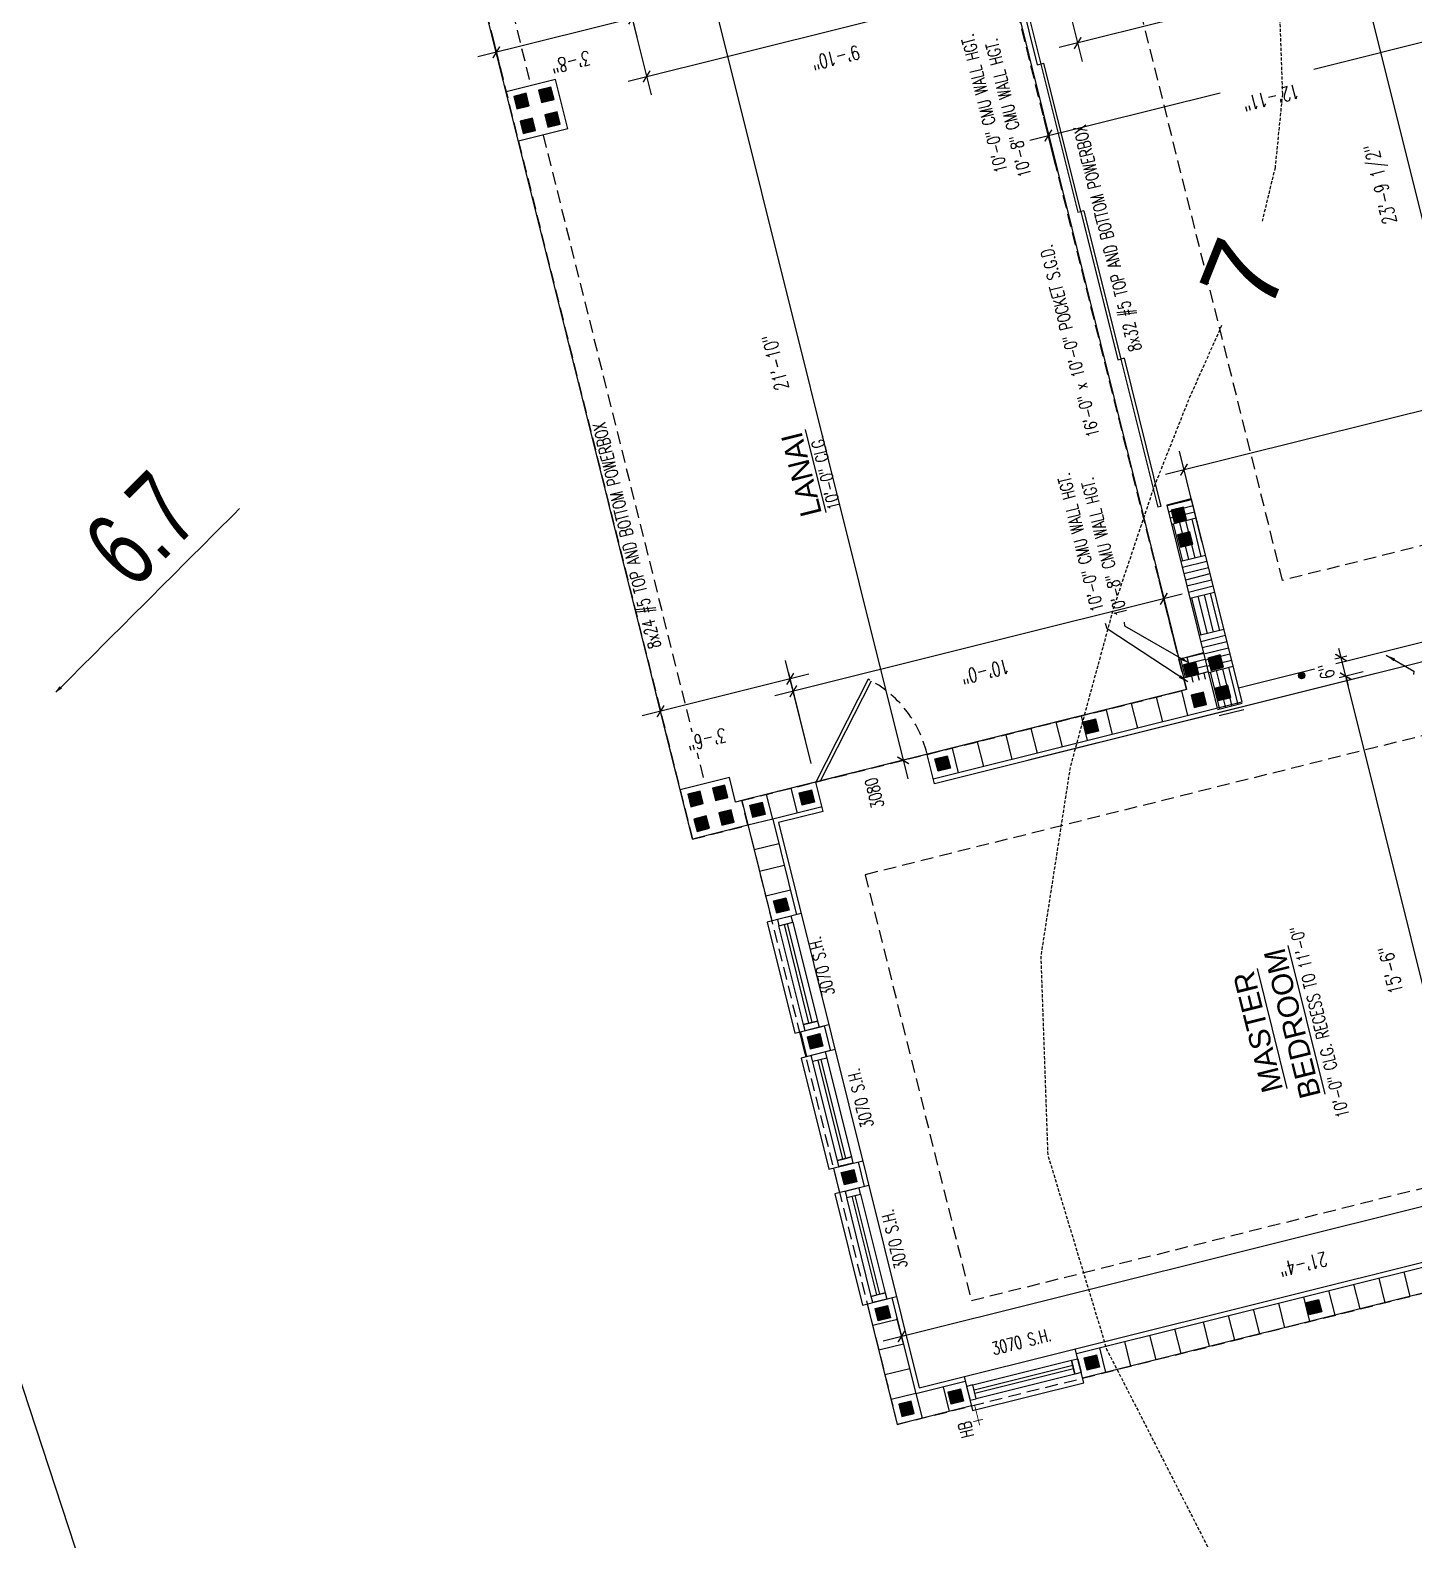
# Model space of a CAD drawing. Header units: inches. Extents: x -25328 to 8149, y -5530 to 4336.
# Drawn here: x -18442.4 to -18007.5, y 2126.3 to 2600.7 of the extents above; entities that cross this region are included whole.
import ezdxf
from ezdxf.enums import TextEntityAlignment as Align

# ---------------------------------------------------------------- set-up
doc = ezdxf.new("R2010")
doc.units = ezdxf.units.IN
doc.header["$LTSCALE"] = 16
doc.header["$MEASUREMENT"] = 0
doc.linetypes.add('HIDDEN', pattern=[0.375, 0.25, -0.125])
doc.layers.get('0').update_dxf_attribs({"linetype": 'CONTINUOUS'})
doc.layers.get('DEFPOINTS').update_dxf_attribs({"linetype": 'CONTINUOUS'})
doc.layers.add('AREA', color=7, linetype='HIDDEN', plot=False)
for name, color, linetype in [('B', 6, 'CONTINUOUS'), ('BLOCK', 8, 'CONTINUOUS'), ('CEILING', 8, 'CONTINUOUS'), ('CELLS', 165, 'CONTINUOUS'), ('CONC', 3, 'CONTINUOUS'), ('DIM', 5, 'CONTINUOUS'), ('DIMS', 5, 'CONTINUOUS'), ('DOORS', 1, 'CONTINUOUS'), ('DRY WALL', 8, 'CONTINUOUS'), ('EG_CONT-MNR', 21, 'HIDDEN'), ('PLUMBING', 4, 'CONTINUOUS'), ('REBAR', 1, 'CONTINUOUS'), ('TEXT', 11, 'CONTINUOUS'), ('TEXT ROOM', 3, 'CONTINUOUS'), ('TOPO', 30, 'CONTINUOUS'), ('WALLS EXT', 6, 'CONTINUOUS'), ('WALLS INT', 6, 'CONTINUOUS'), ('WINDOWS', 1, 'CONTINUOUS')]:
    doc.layers.add(name, color=color, linetype=linetype)
doc.styles.add('PAYTAS RM', font='romans.shx', dxfattribs={"width": 0.7, "height": 4.5})
doc.styles.add('PAYTS NOTES', font='romans.shx', dxfattribs={"width": 0.7, "height": 4.5})
doc.styles.get("Standard").update_dxf_attribs({"font": 'arial.ttf'})
doc.styles.add('TECHTXT', font='stylu.ttf', dxfattribs={"width": 0.7, "height": 2.1})
doc.styles.add('TEST', font='swissk.ttf', dxfattribs={"height": 4})
doc.dimstyles.new('DIM- PAYTAS', dxfattribs={"dimscale": 48, "dimtxt": 0.1, "dimasz": 0.0625, "dimexe": 0.125, "dimexo": 0.125, "dimgap": 0.125, "dimtad": 1, "dimdec": 1, "dimzin": 3, "dimdsep": 46, "dimlunit": 4, "dimtxsty": 'PAYTAS RM', "dimblk": 'ARCHTICK', "dimcen": 0.09, "dimdle": 0.125, "dimclrd": 5, "dimclre": 5, "dimclrt": 11, "dimadec": 0, "dimazin": 0, "dimtfac": 1, "dimtdec": 1, "dimtofl": 0, "dimtmove": 2, "dimatfit": 3, "dimfxl": 0, "dimfrac": 2, "dimtolj": 1, "dimtzin": 3, "dimarcsym": 0})
doc.dimstyles.new('TIES', dxfattribs={"dimscale": 3, "dimtxt": 0.7, "dimasz": 0.45, "dimexe": 0.175, "dimexo": 0.35, "dimgap": 0.1, "dimtad": 0, "dimzin": 0, "dimdsep": 46, "dimtxsty": 'TECHTXT', "dimblk": 'AR1', "dimcen": 0.35, "dimse1": 1, "dimse2": 1, "dimclrd": 256, "dimclre": 256, "dimclrt": 256, "dimaunit": 1, "dimadec": 3, "dimazin": 0, "dimtfac": 1, "dimtofl": 0, "dimtmove": 2, "dimatfit": 0, "dimldrblk": 'AR1', "dimfxl": 0, "dimtolj": 1, "dimtzin": 0, "dimlwd": -1, "dimlwe": 13, "dimarcsym": 0})

# ---------------------------------------------------------------- blocks, each defined once
blk = doc.blocks.new('AR1')
at = {"linetype": 'ByBlock', "lineweight": -2}
blk.add_line((-1, 0), (0, 0), dxfattribs=at)
for centre, radius, start, end in [((-0.22, 2.19), 2.19, 244.2254, 271.2824), ((-0.22, -2.19), 2.19, 88.7176, 115.7746), ((-1.25, 0), 0.251, 316.4507, 43.5493), ((-0.22, 2.19), 2.24, 249.0489, 257.1574), ((-0.22, -2.19), 2.24, 102.8426, 110.9511)]:
    blk.add_arc(centre, radius, start, end, dxfattribs=at)
blk = doc.blocks.new('CELL')
at = {"layer": 'CELLS', "linetype": 'Continuous'}
for p, q in [((-1.99, -1.89), (-1.99, 2.11)), ((-1.99, 2.11), (2.01, 2.11)), ((2.01, 2.11), (2.01, -1.89)), ((2.01, -1.89), (-1.99, -1.89))]:
    blk.add_line(p, q, dxfattribs=at)
for points in [[(-1.99, 2.11), (-1.99, -1.89), (2.01, 2.11), (-0.07, -1.89)], [(2.01, 2.11), (-0.07, -1.89), (2.01, -0.79), (1.71, -1.89)], [(2.01, -0.79), (1.71, -1.89), (2.01, -1.89)]]:
    blk.add_solid(points, dxfattribs=at)
blk = doc.blocks.new('_ArchTick')
at = {"color": 0, "linetype": 'ByBlock', "const_width": 0.15}
blk.add_lwpolyline([(-0.5, -0.5), (0.5, 0.5)], dxfattribs=at)
blk = doc.blocks.new('*D450')
at = {"layer": 'DEFPOINTS', "color": 0, "transparency": 16777216}
for p in [(-25116.61, 3509.4), (-25087.21, 3509.4), (-25110.83, 3389.39)]:
    blk.add_point(p, dxfattribs=at)
at = {"layer": 'DIM', "color": 5, "lineweight": -2, "transparency": 16777216}
for p, q in [((-25087.21, 3383.39), (-25087.21, 3515.4)), ((-25110.61, 3509.4), (-25081.21, 3509.4)), ((-25104.83, 3389.39), (-25081.21, 3389.39))]:
    blk.add_line(p, q, dxfattribs=at)
at = {"layer": 'DIM', "color": 5, "lineweight": -2, "transparency": 16777216, "xscale": 3, "yscale": 3, "zscale": 3}
for p, rotation in [((-25087.21, 3509.4), 90), ((-25087.21, 3389.39), 270)]:
    blk.add_blockref('_ArchTick', p, dxfattribs=dict(at, rotation=rotation))
at = {"layer": 'DIM', "color": 11, "transparency": 16777216, "insert": (-25095.89, 3449.39), "char_height": 4.5, "attachment_point": 5, "rotation": 90, "style": 'PAYTAS RM'}
blk.add_mtext('\\A1;10\'-0"', dxfattribs=at)
blk = doc.blocks.new('*D459')
at = {"layer": 'DEFPOINTS', "color": 0, "transparency": 16777216}
for p in [(-25310.61, 3348.03), (-25124.61, 3339.77), (-25124.61, 3339.77)]:
    blk.add_point(p, dxfattribs=at)
at = {"layer": 'DIMS', "color": 5, "lineweight": -2, "transparency": 16777216}
for p, q in [((-25316.61, 3339.77), (-25118.61, 3339.77)), ((-25310.61, 3342.03), (-25310.61, 3333.77))]:
    blk.add_line(p, q, dxfattribs=at)
at = {"layer": 'DIMS', "color": 5, "lineweight": -2, "transparency": 16777216, "xscale": 3, "yscale": 3, "zscale": 3, "rotation": 180}
blk.add_blockref('_ArchTick', (-25310.61, 3339.77), dxfattribs=at)
at = {"layer": 'DIMS', "color": 5, "lineweight": -2, "transparency": 16777216, "xscale": 3, "yscale": 3, "zscale": 3}
blk.add_blockref('_ArchTick', (-25124.61, 3339.77), dxfattribs=at)
at = {"layer": 'DIMS', "color": 11, "transparency": 16777216, "insert": (-25217.61, 3348.45), "char_height": 4.5, "attachment_point": 5, "style": 'PAYTAS RM'}
blk.add_mtext('\\A1;15\'-6"', dxfattribs=at)
blk = doc.blocks.new('*D496')
at = {"layer": 'DEFPOINTS', "color": 0, "transparency": 16777216}
for p in [(-25116.61, 3481.17), (-24854.61, 3449.4), (-25116.61, 3434.62)]:
    blk.add_point(p, dxfattribs=at)
at = {"layer": 'DIM', "color": 5, "lineweight": -2, "transparency": 16777216}
for p, q in [((-25116.61, 3440.62), (-25116.61, 3487.17)), ((-24854.61, 3455.4), (-24854.61, 3487.17)), ((-24848.61, 3481.17), (-25122.61, 3481.17))]:
    blk.add_line(p, q, dxfattribs=at)
at = {"layer": 'DIM', "color": 5, "lineweight": -2, "transparency": 16777216, "xscale": 3, "yscale": 3, "zscale": 3, "rotation": 180}
blk.add_blockref('_ArchTick', (-25116.61, 3481.17), dxfattribs=at)
at = {"layer": 'DIM', "color": 5, "lineweight": -2, "transparency": 16777216, "xscale": 3, "yscale": 3, "zscale": 3}
blk.add_blockref('_ArchTick', (-24854.61, 3481.17), dxfattribs=at)
at = {"layer": 'DIM', "color": 11, "transparency": 16777216, "insert": (-24985.61, 3489.85), "char_height": 4.5, "attachment_point": 5, "style": 'PAYTAS RM', "bg_fill": 3, "box_fill_scale": 1.25, "bg_fill_color": 256, "bg_fill_true_color": 13158600, "bg_fill_transparency": 0}
blk.add_mtext('\\A1;21\'-10"', dxfattribs=at)
blk = doc.blocks.new('*D480')
at = {"layer": 'DEFPOINTS', "color": 0, "transparency": 16777216}
for p in [(-25109.95, 3551.4), (-25083.21, 3551.4), (-25116.61, 3509.4)]:
    blk.add_point(p, dxfattribs=at)
at = {"layer": 'DIM', "color": 5, "lineweight": -2, "transparency": 16777216}
for p, q in [((-25083.21, 3503.4), (-25083.21, 3557.4)), ((-25103.95, 3551.4), (-25077.21, 3551.4)), ((-25110.61, 3509.4), (-25077.21, 3509.4))]:
    blk.add_line(p, q, dxfattribs=at)
at = {"layer": 'DIM', "color": 5, "lineweight": -2, "transparency": 16777216, "xscale": 3, "yscale": 3, "zscale": 3}
for p, rotation in [((-25083.21, 3551.4), 90), ((-25083.21, 3509.4), 270)]:
    blk.add_blockref('_ArchTick', p, dxfattribs=dict(at, rotation=rotation))
at = {"layer": 'DIM', "color": 11, "transparency": 16777216, "insert": (-25095.3, 3539.4), "char_height": 4.5, "attachment_point": 5, "rotation": 90, "style": 'PAYTAS RM', "bg_fill": 3, "box_fill_scale": 1.25, "bg_fill_color": 256, "bg_fill_true_color": 13158600, "bg_fill_transparency": 0}
blk.add_mtext('\\A1;3\'-6"', dxfattribs=at)
blk = doc.blocks.new('*D485')
at = {"layer": 'CONC', "color": 5, "lineweight": -2, "transparency": 16777216}
for p, q in [((-24937.19, 3395.39), (-24937.19, 3333.73)), ((-24946.63, 3389.39), (-24931.19, 3389.39)), ((-24937.19, 3228.38), (-24937.19, 3303.43)), ((-24940.84, 3234.38), (-24931.19, 3234.38))]:
    blk.add_line(p, q, dxfattribs=at)
at = {"layer": 'DEFPOINTS', "color": 0, "transparency": 16777216}
for p in [(-24952.63, 3389.39), (-24937.19, 3389.39), (-24946.84, 3234.38)]:
    blk.add_point(p, dxfattribs=at)
at = {"layer": 'CONC', "color": 5, "lineweight": -2, "transparency": 16777216, "xscale": 3, "yscale": 3, "zscale": 3}
for p, rotation in [((-24937.19, 3389.39), 90), ((-24937.19, 3234.38), 270)]:
    blk.add_blockref('_ArchTick', p, dxfattribs=dict(at, rotation=rotation))
at = {"layer": 'CONC', "color": 11, "transparency": 16777216, "insert": (-24942.67, 3318.58), "char_height": 4.5, "attachment_point": 5, "rotation": 90, "style": 'PAYTAS RM'}
blk.add_mtext('\\A1;12\'-11"', dxfattribs=at)
blk = doc.blocks.new('*D486')
at = {"layer": 'DEFPOINTS', "color": 0, "transparency": 16777216}
for p in [(-25300.11, 3525.4), (-25300.11, 3269.4), (-25292.08, 3269.4)]:
    blk.add_point(p, dxfattribs=at)
at = {"layer": 'DIM', "color": 5, "lineweight": -2, "transparency": 16777216}
for p, q in [((-25292.08, 3531.4), (-25292.08, 3263.4)), ((-25294.11, 3525.4), (-25286.08, 3525.4)), ((-25294.11, 3269.4), (-25286.08, 3269.4))]:
    blk.add_line(p, q, dxfattribs=at)
at = {"layer": 'DIM', "color": 5, "lineweight": -2, "transparency": 16777216, "xscale": 3, "yscale": 3, "zscale": 3}
for p, rotation in [((-25292.08, 3525.4), 90), ((-25292.08, 3269.4), 270)]:
    blk.add_blockref('_ArchTick', p, dxfattribs=dict(at, rotation=rotation))
at = {"layer": 'DIM', "color": 11, "transparency": 16777216, "insert": (-25300.76, 3397.4), "char_height": 4.5, "attachment_point": 5, "rotation": 90, "style": 'PAYTAS RM', "bg_fill": 3, "box_fill_scale": 1.25, "bg_fill_color": 256, "bg_fill_true_color": 13158600, "bg_fill_transparency": 0}
blk.add_mtext('\\A1;21\'-4"', dxfattribs=at)
blk = doc.blocks.new('*D476')
at = {"layer": 'DEFPOINTS', "color": 0, "transparency": 16777216}
for p in [(-25118.61, 3331.93), (-25124.61, 3328.11)]:
    blk.add_point(p, dxfattribs=at)
at = {"layer": 'DIM', "color": 5, "lineweight": -2, "transparency": 16777216}
for p, q in [((-25124.61, 3334.11), (-25124.61, 3345.77)), ((-25118.61, 3337.93), (-25118.61, 3345.77)), ((-25124.61, 3339.77), (-25127.61, 3339.77)), ((-25118.61, 3339.77), (-25115.61, 3339.77))]:
    blk.add_line(p, q, dxfattribs=at)
at = {"layer": 'DIM', "color": 11, "transparency": 16777216, "insert": (-25121.61, 3345.28), "char_height": 4.5, "attachment_point": 5, "style": 'PAYTAS RM', "bg_fill": 3, "box_fill_scale": 1.25, "bg_fill_color": 256, "bg_fill_true_color": 13158600, "bg_fill_transparency": 0}
blk.add_mtext('\\A1;6"', dxfattribs=at)
at = {"layer": 'DEFPOINTS', "color": 0, "transparency": 16777216}
blk.add_point((-25118.61, 3339.77), dxfattribs=at)
at = {"layer": 'DIM', "color": 5, "lineweight": -2, "transparency": 16777216, "xscale": 3, "yscale": 3, "zscale": 3}
blk.add_blockref('_ArchTick', (-25124.61, 3339.77), dxfattribs=at)
at = {"layer": 'DIM', "color": 5, "lineweight": -2, "transparency": 16777216, "xscale": 3, "yscale": 3, "zscale": 3, "rotation": 180}
blk.add_blockref('_ArchTick', (-25118.61, 3339.77), dxfattribs=at)
blk = doc.blocks.new('*D493')
at = {"layer": 'DEFPOINTS', "color": 0, "transparency": 16777216}
for p in [(-24854.46, 3507.4), (-24888.62, 3389.19), (-24882.77, 3389.19)]:
    blk.add_point(p, dxfattribs=at)
at = {"layer": 'WALLS INT', "color": 5, "lineweight": -2, "transparency": 16777216}
for p, q in [((-24888.62, 3513.4), (-24888.62, 3383.19)), ((-24860.46, 3507.4), (-24894.62, 3507.4)), ((-24888.77, 3389.19), (-24894.62, 3389.19))]:
    blk.add_line(p, q, dxfattribs=at)
at = {"layer": 'WALLS INT', "color": 5, "lineweight": -2, "transparency": 16777216, "xscale": 3, "yscale": 3, "zscale": 3}
for p, rotation in [((-24888.62, 3507.4), 90), ((-24888.62, 3389.19), 270)]:
    blk.add_blockref('_ArchTick', p, dxfattribs=dict(at, rotation=rotation))
at = {"layer": 'WALLS INT', "color": 11, "transparency": 16777216, "insert": (-24897.3, 3448.29), "char_height": 4.5, "attachment_point": 5, "rotation": 90, "style": 'PAYTAS RM', "bg_fill": 3, "box_fill_scale": 1.25, "bg_fill_color": 256, "bg_fill_true_color": 13158600, "bg_fill_transparency": 0}
blk.add_mtext('\\A1;9\'-10"', dxfattribs=at)
blk = doc.blocks.new('*D492')
at = {"layer": 'DEFPOINTS', "color": 0, "transparency": 16777216}
for p in [(-24869.83, 3551.4), (-24857.39, 3551.4), (-24854.46, 3507.4)]:
    blk.add_point(p, dxfattribs=at)
at = {"layer": 'WALLS INT', "color": 5, "lineweight": -2, "transparency": 16777216}
for p, q in [((-24869.83, 3501.4), (-24869.83, 3557.4)), ((-24863.39, 3551.4), (-24875.83, 3551.4)), ((-24860.46, 3507.4), (-24875.83, 3507.4))]:
    blk.add_line(p, q, dxfattribs=at)
at = {"layer": 'WALLS INT', "color": 5, "lineweight": -2, "transparency": 16777216, "xscale": 3, "yscale": 3, "zscale": 3}
for p, rotation in [((-24869.83, 3551.4), 90), ((-24869.83, 3507.4), 270)]:
    blk.add_blockref('_ArchTick', p, dxfattribs=dict(at, rotation=rotation))
at = {"layer": 'WALLS INT', "color": 11, "transparency": 16777216, "insert": (-24878.51, 3529.4), "char_height": 4.5, "attachment_point": 5, "rotation": 90, "style": 'PAYTAS RM', "bg_fill": 3, "box_fill_scale": 1.25, "bg_fill_color": 256, "bg_fill_true_color": 13158600, "bg_fill_transparency": 0}
blk.add_mtext('\\A1;3\'-8"', dxfattribs=at)
blk = doc.blocks.new('*D517')
at = {"layer": 'DEFPOINTS', "color": 0, "transparency": 16777216}
for p in [(-25120.11, 3313.72), (-24834.48, 3292.64), (-24834.48, 3281.65)]:
    blk.add_point(p, dxfattribs=at)
at = {"layer": 'WALLS INT', "color": 5, "lineweight": -2, "transparency": 16777216}
for p, q in [((-25120.11, 3307.72), (-25120.11, 3275.65)), ((-24834.48, 3286.64), (-24834.48, 3275.65)), ((-25126.11, 3281.65), (-24828.48, 3281.65))]:
    blk.add_line(p, q, dxfattribs=at)
at = {"layer": 'WALLS INT', "color": 5, "lineweight": -2, "transparency": 16777216, "xscale": 3, "yscale": 3, "zscale": 3, "rotation": 180}
blk.add_blockref('_ArchTick', (-25120.11, 3281.65), dxfattribs=at)
at = {"layer": 'WALLS INT', "color": 5, "lineweight": -2, "transparency": 16777216, "xscale": 3, "yscale": 3, "zscale": 3}
blk.add_blockref('_ArchTick', (-24834.48, 3281.65), dxfattribs=at)
at = {"layer": 'WALLS INT', "color": 11, "transparency": 16777216, "insert": (-24977.29, 3291.08), "char_height": 4.5, "attachment_point": 5, "style": 'PAYTAS RM', "bg_fill": 3, "box_fill_scale": 1.25, "bg_fill_color": 256, "bg_fill_true_color": 13158600, "bg_fill_transparency": 0}
blk.add_mtext('\\A1;23\'-9 1/2"', dxfattribs=at)
blk = doc.blocks.new('*D518')
at = {"layer": 'DEFPOINTS', "color": 0, "transparency": 16777216}
for p in [(-25078.58, 3373.4), (-25096.02, 3099.4), (-25049.36, 3099.4)]:
    blk.add_point(p, dxfattribs=at)
at = {"layer": 'WALLS INT', "color": 5, "lineweight": -2, "transparency": 16777216}
for p, q in [((-25049.36, 3379.4), (-25049.36, 3093.4)), ((-25072.58, 3373.4), (-25043.36, 3373.4)), ((-25090.02, 3099.4), (-25043.36, 3099.4))]:
    blk.add_line(p, q, dxfattribs=at)
at = {"layer": 'WALLS INT', "color": 5, "lineweight": -2, "transparency": 16777216, "xscale": 3, "yscale": 3, "zscale": 3}
for p, rotation in [((-25049.36, 3373.4), 90), ((-25049.36, 3099.4), 270)]:
    blk.add_blockref('_ArchTick', p, dxfattribs=dict(at, rotation=rotation))
at = {"layer": 'WALLS INT', "color": 11, "transparency": 16777216, "insert": (-25058.03, 3236.4), "char_height": 4.5, "attachment_point": 5, "rotation": 90, "style": 'PAYTAS RM', "bg_fill": 3, "box_fill_scale": 1.25, "bg_fill_color": 256, "bg_fill_true_color": 13158600, "bg_fill_transparency": 0}
blk.add_mtext('\\A1;22\'-10"', dxfattribs=at)
blk = doc.blocks.new('*D520')
at = {"layer": 'DEFPOINTS', "color": 0, "transparency": 16777216}
for p in [(-24911.21, 3373.4), (-24856.83, 3373.4), (-24846.53, 3099.4)]:
    blk.add_point(p, dxfattribs=at)
at = {"layer": 'WALLS INT', "color": 5, "lineweight": -2, "transparency": 16777216}
for p, q in [((-24911.21, 3093.4), (-24911.21, 3379.4)), ((-24862.83, 3373.4), (-24917.21, 3373.4)), ((-24852.53, 3099.4), (-24917.21, 3099.4))]:
    blk.add_line(p, q, dxfattribs=at)
at = {"layer": 'WALLS INT', "color": 5, "lineweight": -2, "transparency": 16777216, "xscale": 3, "yscale": 3, "zscale": 3}
for p, rotation in [((-24911.21, 3373.4), 90), ((-24911.21, 3099.4), 270)]:
    blk.add_blockref('_ArchTick', p, dxfattribs=dict(at, rotation=rotation))
at = {"layer": 'WALLS INT', "color": 11, "transparency": 16777216, "insert": (-24919.89, 3236.4), "char_height": 4.5, "attachment_point": 5, "rotation": 90, "style": 'PAYTAS RM', "bg_fill": 3, "box_fill_scale": 1.25, "bg_fill_color": 256, "bg_fill_true_color": 13158600, "bg_fill_transparency": 0}
blk.add_mtext('\\A1;22\'-10"', dxfattribs=at)
blk = doc.blocks.new('A$Cbfb5cab8')
at = {"layer": 'DIM'}
h = blk.add_hatch(dxfattribs=at)
h.set_pattern_fill('AR-PARQ1', color=256)
h.set_pattern_definition([(90, (4599.686, -1495.694), (-12, 12), [12, -12]), (90, (4601.686, -1495.694), (-12, 12), [12, -12]), (90, (4603.686, -1495.694), (-12, 12), [12, -12]), (90, (4605.686, -1495.694), (-12, 12), [12, -12]), (90, (4607.686, -1495.694), (-12, 12), [12, -12]), (90, (4609.686, -1495.694), (-12, 12), [12, -12]), (90, (4611.686, -1495.694), (-12, 12), [12, -12]), (0, (4599.686, -1483.694), (12, -12), [12, -12]), (0, (4599.686, -1481.694), (12, -12), [12, -12]), (0, (4599.686, -1479.694), (12, -12), [12, -12]), (0, (4599.686, -1477.694), (12, -12), [12, -12]), (0, (4599.686, -1475.694), (12, -12), [12, -12]), (0, (4599.686, -1473.694), (12, -12), [12, -12]), (0, (4599.686, -1471.694), (12, -12), [12, -12])])
h.paths.add_polyline_path([(226.85, 920.11), (234.85, 920.1), (234.85, 912.1), (226.85, 912.11)])
h.paths.add_polyline_path([(232.81, 915.1), (232.81, 919.1), (228.81, 919.1), (228.81, 915.1)], flags=16)
h = blk.add_hatch(dxfattribs=at)
h.set_pattern_fill('AR-PARQ1', color=256)
h.set_pattern_definition([(90, (4599.465, -1497.681), (-12, 12), [12, -12]), (90, (4601.465, -1497.681), (-12, 12), [12, -12]), (90, (4603.465, -1497.681), (-12, 12), [12, -12]), (90, (4605.465, -1497.681), (-12, 12), [12, -12]), (90, (4607.465, -1497.681), (-12, 12), [12, -12]), (90, (4609.465, -1497.681), (-12, 12), [12, -12]), (90, (4611.465, -1497.681), (-12, 12), [12, -12]), (0, (4599.465, -1485.681), (12, -12), [12, -12]), (0, (4599.465, -1483.681), (12, -12), [12, -12]), (0, (4599.465, -1481.681), (12, -12), [12, -12]), (0, (4599.465, -1479.681), (12, -12), [12, -12]), (0, (4599.465, -1477.681), (12, -12), [12, -12]), (0, (4599.465, -1475.681), (12, -12), [12, -12]), (0, (4599.465, -1473.681), (12, -12), [12, -12])])
h.paths.add_polyline_path([(213.07, 912.12), (213.07, 904.13), (282.83, 904.13), (282.85, 912.06)])
at = {"layer": 'REBAR'}
blk.add_hatch(color=256, dxfattribs=at).paths.add_polyline_path([(221.63, 883.91, 1), (219.63, 883.91, 1)])
at = {"layer": 'BLOCK'}
for p, q in [((31.07, 1056.13), (31.07, 1064.13)), ((39.07, 1056.13), (39.07, 1064.13)), ((194.07, 1056.13), (194.07, 1064.13)), ((202.07, 1056.13), (202.07, 1064.13)), ((209.07, 1056.13), (209.07, 1064.13)), ((217.07, 1056.13), (217.07, 1064.13)), ((31.07, 1056.13), (23.07, 1056.13)), ((31.07, 1047.3), (23.07, 1047.3)), ((31.07, 996.69), (23.07, 996.69)), ((31.07, 988.57), (23.07, 988.57)), ((31.07, 980.44), (23.07, 980.44)), ((31.07, 972.32), (23.07, 972.32)), ((31.07, 963.08), (23.07, 963.08)), ((225.07, 962.38), (217.07, 962.38)), ((31.07, 954.95), (23.07, 954.95)), ((225.07, 954.26), (217.07, 954.26)), ((31.07, 946.83), (23.07, 946.83)), ((225.07, 946.13), (217.07, 946.13)), ((31.07, 938.7), (23.07, 938.7)), ((225.07, 938.01), (217.07, 938.01)), ((31.07, 930.58), (23.07, 930.58)), ((225.07, 929.88), (217.07, 929.88)), ((31.07, 922.45), (23.07, 922.45)), ((225.07, 921.76), (217.07, 921.76)), ((31.07, 914.33), (23.07, 914.33)), ((31.07, 906.2), (23.07, 906.2)), ((31.07, 898.08), (23.07, 898.08))]:
    blk.add_line(p, q, dxfattribs=at)
at = {"layer": 'CEILING', "linetype": 'HIDDEN'}
for p, q in [((443.07, 1074.13), (233.07, 1074.13)), ((747.07, 1074.13), (459.07, 1074.13)), ((193.07, 1032.13), (55.07, 1032.13)), ((55.07, 824.13), (55.07, 1032.13)), ((193.07, 824.13), (193.07, 1032.13)), ((251.07, 690.18), (251.07, 882.5)), ((251.07, 882.5), (459.07, 882.5))]:
    blk.add_line(p, q, dxfattribs=at)
at = {"layer": 'CONC'}
for p, q in [((217.07, 1082.13), (803.07, 1082.13)), ((225.07, 1066.13), (233.07, 1066.13))]:
    blk.add_line(p, q, dxfattribs=at)
at = {"layer": 'DIM'}
blk.add_line((282.85, 913.96), (282.85, 914.96), dxfattribs=at)
at = {"layer": 'DOORS'}
for p, q in [((378.85, 915.96), (330.85, 915.96)), ((330.85, 915.96), (330.85, 914.96)), ((378.85, 916.96), (378.85, 915.96)), ((426.85, 916.96), (378.85, 916.96)), ((378.85, 915.96), (426.85, 915.96)), ((378.85, 914.96), (378.85, 915.96)), ((474.85, 918.11), (426.85, 918.11)), ((426.85, 918.11), (426.85, 915.96)), ((474.85, 916.96), (426.85, 916.96)), ((330.85, 914.96), (282.85, 914.96)), ((330.85, 913.96), (282.85, 913.96)), ((330.85, 913.96), (330.85, 914.96)), ((378.85, 914.96), (330.85, 914.96))]:
    blk.add_line(p, q, dxfattribs=at)
at = {"layer": 'DRY WALL'}
for p, q in [((215.57, 1054.63), (32.57, 1054.63)), ((32.57, 1054.63), (32.57, 800.13))]:
    blk.add_line(p, q, dxfattribs=at)
at = {"layer": 'PLUMBING', "const_width": 0.25}
for points in [[(23.07, 1039.1), (16.52, 1039.1)], [(18.1, 1040.8), (18.1, 1037.64)]]:
    blk.add_lwpolyline(points, dxfattribs=at)
at = {"layer": 'REBAR'}
blk.add_circle((220.63, 883.91), 1, dxfattribs=at)
at = {"layer": 'WALLS EXT'}
for p, q in [((443.07, 1066.13), (443.07, 1082.13)), ((459.07, 1066.13), (459.07, 1082.13)), ((62.07, 1064.13), (23.07, 1064.13)), ((23.07, 1040.13), (23.07, 1064.13)), ((106.07, 1064.13), (98.07, 1064.13)), ((150.07, 1064.13), (142.07, 1064.13)), ((150.07, 1063.87), (142.07, 1063.87)), ((225.07, 1064.13), (186.07, 1064.13)), ((443.07, 1066.13), (459.07, 1066.13)), ((62.07, 1056.13), (31.07, 1056.13)), ((31.07, 1056.13), (31.07, 1040.13)), ((62.07, 1056.13), (31.07, 1056.13)), ((106.07, 1056.13), (98.07, 1056.13)), ((150.07, 1056.13), (142.07, 1056.13)), ((217.07, 1056.13), (186.07, 1056.13)), ((23.07, 876.91), (23.07, 1004.13)), ((31.07, 1004.13), (31.07, 876.91))]:
    blk.add_line(p, q, dxfattribs=at)
at = {"layer": 'WALLS INT'}
for p, q in [((217.07, 1064.13), (217.07, 1082.13)), ((225.07, 920.11), (225.07, 1064.13)), ((215.57, 1040.13), (215.57, 1054.63)), ((217.07, 1040.13), (217.07, 1056.13)), ((215.57, 800.13), (215.57, 1004.13)), ((217.07, 904.13), (217.07, 1004.13)), ((215.57, 800.13), (215.57, 973.64)), ((486.85, 919.9), (225.07, 920.11)), ((234.96, 912.12), (234.85, 920.11)), ((282.85, 912.06), (217.07, 912.12)), ((282.83, 904.13), (282.83, 912.06)), ((282.83, 904.13), (217.07, 904.13)), ((221.57, 664.13), (221.57, 904.13))]:
    blk.add_line(p, q, dxfattribs=at)
at = {"layer": 'WINDOWS'}
for p, q in [((62.07, 1057.83), (62.07, 1062.33)), ((62.07, 1062.33), (64.07, 1062.33)), ((64.07, 1057.83), (62.07, 1057.83)), ((64.07, 1062.33), (96.07, 1062.33)), ((64.07, 1062.33), (64.07, 1060.08)), ((64.07, 1057.83), (64.07, 1062.33)), ((64.07, 1060.58), (96.07, 1060.58)), ((64.07, 1060.08), (64.07, 1057.83)), ((64.07, 1059.58), (96.07, 1059.58)), ((96.07, 1057.83), (64.07, 1057.83)), ((96.07, 1062.33), (96.07, 1057.83)), ((98.07, 1062.33), (96.07, 1062.33)), ((96.07, 1062.33), (96.07, 1057.83)), ((96.07, 1060.08), (96.07, 1057.83)), ((96.07, 1057.83), (98.07, 1057.83)), ((98.07, 1057.83), (98.07, 1062.33)), ((98.07, 1057.83), (98.07, 1062.33)), ((106.07, 1057.83), (106.07, 1062.33)), ((106.07, 1062.33), (108.07, 1062.33)), ((108.07, 1057.83), (106.07, 1057.83)), ((108.07, 1062.33), (142.07, 1062.33)), ((108.07, 1062.33), (108.07, 1060.08)), ((108.07, 1057.83), (108.07, 1062.33)), ((108.07, 1060.58), (140.07, 1060.58)), ((108.07, 1060.08), (108.07, 1057.83)), ((108.07, 1059.58), (140.07, 1059.58)), ((142.07, 1057.83), (108.07, 1057.83)), ((140.07, 1057.83), (140.07, 1062.33)), ((142.07, 1054.63), (142.07, 1062.33)), ((150.07, 1062.33), (152.07, 1062.33)), ((150.07, 1062.33), (152.07, 1062.33)), ((150.07, 1057.83), (150.07, 1062.33)), ((150.07, 1054.63), (150.07, 1062.33)), ((150.07, 1062.33), (152.07, 1062.33)), ((152.07, 1057.83), (150.07, 1057.83)), ((152.07, 1057.83), (150.07, 1057.83)), ((152.07, 1057.83), (150.07, 1057.83)), ((152.07, 1062.33), (152.07, 1057.83)), ((152.07, 1062.33), (152.07, 1057.83)), ((152.07, 1062.33), (184.07, 1062.33)), ((152.07, 1062.33), (152.07, 1060.08)), ((152.07, 1057.83), (152.07, 1062.33)), ((152.07, 1060.58), (184.07, 1060.58)), ((152.07, 1060.08), (152.07, 1057.83)), ((152.07, 1060.08), (152.07, 1057.83)), ((152.07, 1059.58), (184.07, 1059.58)), ((184.07, 1057.83), (152.07, 1057.83)), ((184.07, 1062.33), (184.07, 1057.83)), ((186.07, 1062.33), (184.07, 1062.33)), ((184.07, 1062.33), (184.07, 1057.83)), ((184.07, 1060.08), (184.07, 1057.83)), ((184.07, 1057.83), (186.07, 1057.83)), ((186.07, 1057.83), (186.07, 1062.33)), ((29.37, 1040.13), (24.87, 1040.13)), ((24.87, 1040.13), (24.87, 1038.13)), ((29.37, 1040.13), (24.87, 1040.13)), ((29.37, 1038.13), (29.37, 1040.13)), ((24.87, 1006.13), (24.87, 1038.13)), ((24.87, 1038.13), (29.37, 1038.13)), ((24.87, 1038.13), (29.37, 1038.13)), ((26.62, 1006.13), (26.62, 1038.13)), ((27.12, 1038.13), (29.37, 1038.13)), ((27.62, 1006.13), (27.62, 1038.13)), ((29.37, 1038.13), (29.37, 1006.13)), ((24.87, 1004.13), (24.87, 1006.13)), ((24.87, 1006.13), (27.12, 1006.13)), ((29.37, 1006.13), (24.87, 1006.13)), ((27.12, 1006.13), (29.37, 1006.13)), ((29.37, 1006.13), (29.37, 1004.13)), ((29.37, 1004.13), (24.87, 1004.13))]:
    blk.add_line(p, q, dxfattribs=at)
for points in [[(98.07, 1054.63), (98.07, 1065.63), (62.07, 1065.63), (62.07, 1054.63)], [(142.07, 1056.07), (142.07, 1065.63), (106.07, 1065.63), (106.07, 1054.63)], [(186.07, 1054.63), (186.07, 1065.63), (150.07, 1065.63), (150.07, 1056.07)], [(32.57, 1040.13), (21.57, 1040.13), (21.57, 1004.13), (32.57, 1004.13)]]:
    blk.add_lwpolyline(points, dxfattribs=at)
at = {"layer": 'CELLS', "xscale": -1, "rotation": 270}
for p in [(446.96, 1078.12), (454.96, 1078.12), (446.96, 1070.12), (454.96, 1070.12), (26.96, 1060.12), (220.9, 917.1), (230.7, 917.1), (221.16, 909.13), (230.96, 909.13), (270.85, 909.04), (278.85, 909.09)]:
    blk.add_blockref('CELL', p, dxfattribs=at)
at = {"layer": 'CELLS'}
for p, rotation in [((102.18, 1060.06), 90.00000000000001), ((146.18, 1060.06), 90.00000000000001), ((190.18, 1060.06), 90.00000000000001), ((27.14, 1044.24), 180), ((27.14, 1000.24), 180), ((221.18, 952.06), 90.00000000000001), ((27.14, 928.24), 180)]:
    blk.add_blockref('CELL', p, dxfattribs=dict(at, rotation=rotation))
at = {"layer": 'TEXT', "style": 'PAYTS NOTES', "width": 0.7}
blk.add_text('HB', height=4, dxfattribs=at).set_placement((13.66, 1041.59))
at = {"layer": 'TEXT', "char_height": 4, "style": 'PAYTS NOTES'}
for s, insert, width, attachment_point in [('\\pt4.004,8.009,12;8x24 #5 TOP AND BOTTOM POWERBOX', (278.09, 1081.05), 83.9529, 1), ('\\A1;3070 S.H.', (89.2, 1053.01), 65.4658, 3), ('\\A1;3070 S.H.', (177.93, 1054.43), 65.4658, 3), ('\\A1;3070 S.H.', (134.76, 1052.62), 65.4658, 3), ('\\pt4.004,8.009,12;10\'-0" CLG.', (306.8, 1015.71), 83.9529, 1), ('\\A1;10\'-0" CMU WALL HGT.', (255.72, 943.25), 63.7116, 1), ('\\A1;10\'-0" CMU WALL HGT.', (396.85, 939.2), 63.7116, 1), ('\\A1;10\'-8" CMU WALL HGT.', (252.52, 936.35), 63.7116, 1), ('\\A1;16\'-0" x 10\'-0" POCKET S.G.D.', (309.21, 931.24), 80.2474, 1), ('\\A1;10\'-8" CMU WALL HGT.', (393.64, 932.3), 63.7116, 1), ('\\pt4.004,8.009,12;8x32 #5 TOP AND BOTTOM POWERBOX', (332.15, 911.88), 83.9529, 1), ('\\pt4.004,8.009,12;10\'-0" CLG. RECESS TO 11\'-0"', (82.75, 906.82), 83.9529, 1)]:
    blk.add_mtext(s, dxfattribs=dict(at, insert=insert, width=width, attachment_point=attachment_point))
at = {"layer": 'TEXT', "style": 'PAYTS NOTES'}
blk.add_attdef('D.W.', text='', height=4, dxfattribs=at).set_placement((561.19, 739.15), align=Align.MIDDLE_CENTER)
at = {"layer": 'TEXT ROOM', "char_height": 5, "width": 67.7245, "attachment_point": 8, "style": 'TEST'}
for s, insert in [('{\\fSansSerif|b0|i0|c2|p2;\\H1.333x;\\LLANAI}', (319.95, 1017.86)), ('{\\fSansSerif|b0|i0|c2|p2;\\H1.333x;\\LMASTER BEDROOM}', (115.24, 909.78))]:
    blk.add_mtext(s, dxfattribs=dict(at, insert=insert))
at = {"layer": 'CONC'}
dim = blk.add_linear_dim(base=(404.48, 920.11), p1=(394.83, 765.11), p2=(389.04, 920.11), angle=90, dimstyle='DIM- PAYTAS', dxfattribs=at)
dim.commit()
dim.dimension.update_dxf_attribs({"geometry": '*D485', "text_midpoint": (399.01, 849.31), "dimtype": 128, "insert": (25341.68, -2469.27)})
at = {"layer": 'DIM'}
dim = blk.add_linear_dim(base=(254.46, 1040.13), p1=(230.85, 920.11), p2=(225.07, 1040.13), angle=90, dimstyle='DIM- PAYTAS', dxfattribs=at)
dim.commit()
dim.dimension.update_dxf_attribs({"geometry": '*D450', "text_midpoint": (245.79, 980.12), "insert": (25341.68, -2469.27)})
at = {"layer": 'DIMS'}
dim = blk.add_linear_dim(base=(217.07, 870.5), p1=(31.07, 878.76), p2=(217.07, 870.5), dimstyle='DIM- PAYTAS', dxfattribs=at)
dim.commit()
dim.dimension.update_dxf_attribs({"geometry": '*D459', "text_midpoint": (124.07, 879.17), "insert": (25341.68, -2469.27)})
at = {"layer": 'CONC'}
blk.add_leader([(220.41, 856.58), (213.44, 849.4), (212.44, 849.69)], dimstyle='DIM- PAYTAS', override={"dimgap": 0.125, "dimtad": 0, "dimtfill": 1, "dimarcsym": 2}, dxfattribs=at)
at = {"layer": 'DIM'}
for points in [[(227.37, 919.11), (249.67, 939.68), (251.37, 939.8)], [(232.81, 917.1), (249.11, 934.03), (250.35, 933.91)]]:
    blk.add_leader(points, dimstyle='DIM- PAYTAS', override={"dimgap": 0.125, "dimtad": 0, "dimtfill": 1, "dimarcsym": 2}, dxfattribs=at)
dim = blk.add_linear_dim(base=(225.07, 1011.9), p1=(487.07, 980.13), p2=(225.07, 965.35), angle=180, dimstyle='DIM- PAYTAS', override={"dimtfill": 1, "dimarcsym": 2}, dxfattribs=at)
dim.commit()
dim.dimension.update_dxf_attribs({"geometry": '*D496', "text_midpoint": (356.07, 1020.58), "insert": (25341.68, -2469.27)})
at = {"layer": 'AREA'}
blk.add_lwpolyline([(486.85, 920.11), (225.07, 920.11), (225.07, 1064.13), (135.07, 1064.13), (23.07, 1064.13), (23.07, 440.13), (23.07, 404.13), (173.07, 404.13), (173.07, 440.13), (173.07, 476.13), (302.07, 476.13), (302.07, 524.13), (386.07, 524.13)], dxfattribs=at)
at = {"layer": 'BLOCK'}
for p, q in [((225.07, 996), (217.07, 996)), ((225.07, 987.88), (217.07, 987.88)), ((225.07, 978.63), (217.07, 978.63)), ((225.07, 970.51), (217.07, 970.51))]:
    blk.add_line(p, q, dxfattribs=at)
at = {"layer": 'DOORS', "color": 8, "linetype": 'HIDDEN'}
blk.add_arc((225.67, 1039.54), 35.42, 269.6091, 319.1598, dxfattribs=at)
at = {"layer": 'WALLS INT'}
blk.add_line((215.57, 1004.13), (225.07, 1004.13), dxfattribs=at)
at = {"layer": 'CELLS', "rotation": 90.00000000000001}
blk.add_blockref('CELL', (221.18, 1000.06), dxfattribs=at)
at = {"layer": 'TEXT', "insert": (210.55, 1025.15), "char_height": 4, "width": 40.4925, "attachment_point": 1, "style": 'PAYTS NOTES'}
blk.add_mtext('\\A1; 3080 ', dxfattribs=at)
at = {"layer": 'DIM'}
for base, p1, p2, angle, picture, middle in [((258.46, 1082.13), (225.07, 1040.13), (231.73, 1082.13), 90, '*D480', (246.38, 1070.13)), ((223.07, 870.5), (217.07, 858.84), (223.07, 862.66), 180, '*D476', (220.07, 876))]:
    dim = blk.add_linear_dim(base=base, p1=p1, p2=p2, angle=angle, dimstyle='DIM- PAYTAS', override={"dimtfill": 1, "dimarcsym": 2}, dxfattribs=at)
    dim.commit()
    dim.dimension.update_dxf_attribs({"geometry": picture, "text_midpoint": middle, "dimtype": 128, "insert": (25341.68, -2469.27)})
dim = blk.add_linear_dim(base=(49.59, 800.13), p1=(41.57, 1056.13), p2=(41.57, 800.13), angle=90, dimstyle='DIM- PAYTAS', override={"dimtfill": 1, "dimarcsym": 2}, dxfattribs=at)
dim.commit()
dim.dimension.update_dxf_attribs({"geometry": '*D486', "text_midpoint": (40.91, 928.13), "insert": (25341.68, -2469.27)})
at = {"layer": 'WALLS INT'}
dim = blk.add_linear_dim(base=(453.05, 919.92), p1=(487.22, 1038.13), p2=(458.91, 919.92), angle=90, dimstyle='DIM- PAYTAS', override={"dimtfill": 1, "dimarcsym": 2}, dxfattribs=at)
dim.commit()
dim.dimension.update_dxf_attribs({"geometry": '*D493', "text_midpoint": (444.38, 979.02), "insert": (25341.68, -2469.27)})
dim = blk.add_linear_dim(base=(507.19, 812.38), p1=(221.57, 844.45), p2=(507.19, 823.37), dimstyle='DIM- PAYTAS', override={"dimtfill": 1, "dimarcsym": 2}, dxfattribs=at)
dim.commit()
dim.dimension.update_dxf_attribs({"geometry": '*D517', "text_midpoint": (364.38, 821.81), "insert": (25341.68, -2469.27)})
at = {"layer": 'BLOCK'}
for p, q in [((47.07, 1056.13), (47.07, 1064.13)), ((55.07, 1056.13), (55.07, 1064.13)), ((217.07, 1056.13), (225.07, 1056.13)), ((225.07, 1048.25), (217.07, 1048.25))]:
    blk.add_line(p, q, dxfattribs=at)
at = {"layer": 'DOORS'}
for p, q in [((252.46, 1016.38), (225.07, 1040.13)), ((225.07, 1038.63), (251.71, 1015.54))]:
    blk.add_line(p, q, dxfattribs=at)
at = {"layer": 'WALLS INT'}
for p, q in [((233.07, 1066.13), (233.07, 1082.13)), ((225.07, 1064.13), (225.07, 1066.13)), ((215.57, 1040.13), (225.07, 1040.13))]:
    blk.add_line(p, q, dxfattribs=at)
at = {"layer": 'CELLS', "xscale": -1, "rotation": 270}
for p in [(220.96, 1078.12), (228.96, 1078.12), (220.96, 1070.12), (228.96, 1070.12)]:
    blk.add_blockref('CELL', p, dxfattribs=at)
at = {"layer": 'CELLS', "rotation": 90.00000000000001}
for p in [(58.18, 1060.06), (221.18, 1060.06), (221.18, 1044.06)]:
    blk.add_blockref('CELL', p, dxfattribs=at)
at = {"layer": 'TEXT', "insert": (36.83, 1029.46), "char_height": 4, "width": 65.4658, "attachment_point": 7, "rotation": 270, "style": 'PAYTS NOTES'}
blk.add_mtext('\\A1;3070 S.H.', dxfattribs=at)
at = {"layer": 'WALLS INT'}
for base, p1, p2, picture, middle in [((471.85, 1082.13), (487.22, 1038.13), (484.28, 1082.13), '*D492', (463.17, 1060.13)), ((292.32, 630.13), (263.1, 904.13), (245.66, 630.13), '*D518', (283.64, 767.13)), ((430.46, 904.13), (495.15, 630.13), (484.85, 904.13), '*D520', (421.79, 767.13))]:
    dim = blk.add_linear_dim(base=base, p1=p1, p2=p2, angle=90, dimstyle='DIM- PAYTAS', override={"dimtfill": 1, "dimarcsym": 2}, dxfattribs=at)
    dim.commit()
    dim.dimension.update_dxf_attribs({"geometry": picture, "text_midpoint": middle, "insert": (25341.68, -2469.27)})
at = {"layer": 'AREA'}
blk.add_lwpolyline([(217.07, 1082.13), (217.07, 1064.13), (225.07, 1064.13), (225.07, 920.11), (486.85, 920.11), (486.85, 1038.13), (659.07, 1038.13), (659.07, 980.13), (803.07, 980.13), (803.07, 1082.13), (217.07, 1082.13)], dxfattribs=at)

msp = doc.modelspace()

# ---------------------------------------------------------------- linework, layer by layer
at = {"layer": 'B', "flags": 128}
msp.add_lwpolyline([(-18350.48908818, 1886.95826875), (-18495.8302969, 2329.7974037), (-18647.67473011, 2975.66811716)], dxfattribs=at)
at = {"layer": 'EG_CONT-MNR', "ltscale": 0.25}
msp.add_lwpolyline([(-18116.12288243, 2987.96802319), (-18100.76672229, 2921.22845802), (-18087.52376417, 2861.96175772), (-18080.00432817, 2825.54206962), (-18075.79221788, 2800.53008181), (-18071.28712131, 2770.18479996), (-18064.0026808, 2722.81637364), (-18055.90835192, 2666.93954258), (-18050.08754773, 2616.12021055), (-18048.81216878, 2580.62865367), (-18051.10807962, 2557.55268755), (-18055.18963427, 2540.68451967)], dxfattribs=at)
at = {"layer": 'EG_CONT-MNR', "ltscale": 0.25, "flags": 128}
msp.add_lwpolyline([(-18067.91980398, 2507.86471515), (-18078.17280972, 2484.88279301), (-18089.2172302, 2457.02283245), (-18101.84447827, 2419.40680404), (-18115.5654086, 2368.93691154), (-18124.76863422, 2309.63635726), (-18122.56220453, 2247.30860568), (-18104.05097693, 2186.17914356), (-18072.32703035, 2124.1616589), (-18032.47924813, 2057.59187654), (-17989.62154992, 1985.2332745), (-17948.96801313, 1915.56035618), (-17915.75774991, 1859.47535029), (-17893.6521126, 1824.70291438), (-17880.00140035, 1806.25725927), (-17870.57815206, 1795.97499456)], dxfattribs=at)

# ---------------------------------------------------------------- texts
at = {"layer": 'EG_CONT-MNR', "ltscale": 0.25}
msp.add_text('7', height=24, rotation=68.1554031372, dxfattribs=at).set_placement((-18060.89045781, 2524.0083314), align=Align.MIDDLE_CENTER)
at = {"layer": 'TOPO', "linetype": 'Continuous', "style": 'TECHTXT', "width": 0.7}
msp.add_text('6.7', height=24, rotation=45, dxfattribs=at).set_placement((-18418.59504887, 2432.87349429), align=Align.MIDDLE_LEFT)

# ---------------------------------------------------------------- leaders
at = {"layer": 'TOPO', "path_type": 1}
msp.add_leader([(-18434.29614156, 2392.64620112), (-18376.59637548, 2450.34596721)], dimstyle='TIES', override={"dimasz": 0.6}, dxfattribs=at)

# ---------------------------------------------------------------- next in the draw order: block references
at = {"layer": 'WALLS INT', "rotation": 103.9996915097315}
msp.add_blockref('A$Cbfb5cab8', (-17131.7484794, 2397.66634086), dxfattribs=at)

doc.saveas('drawing.dxf')
